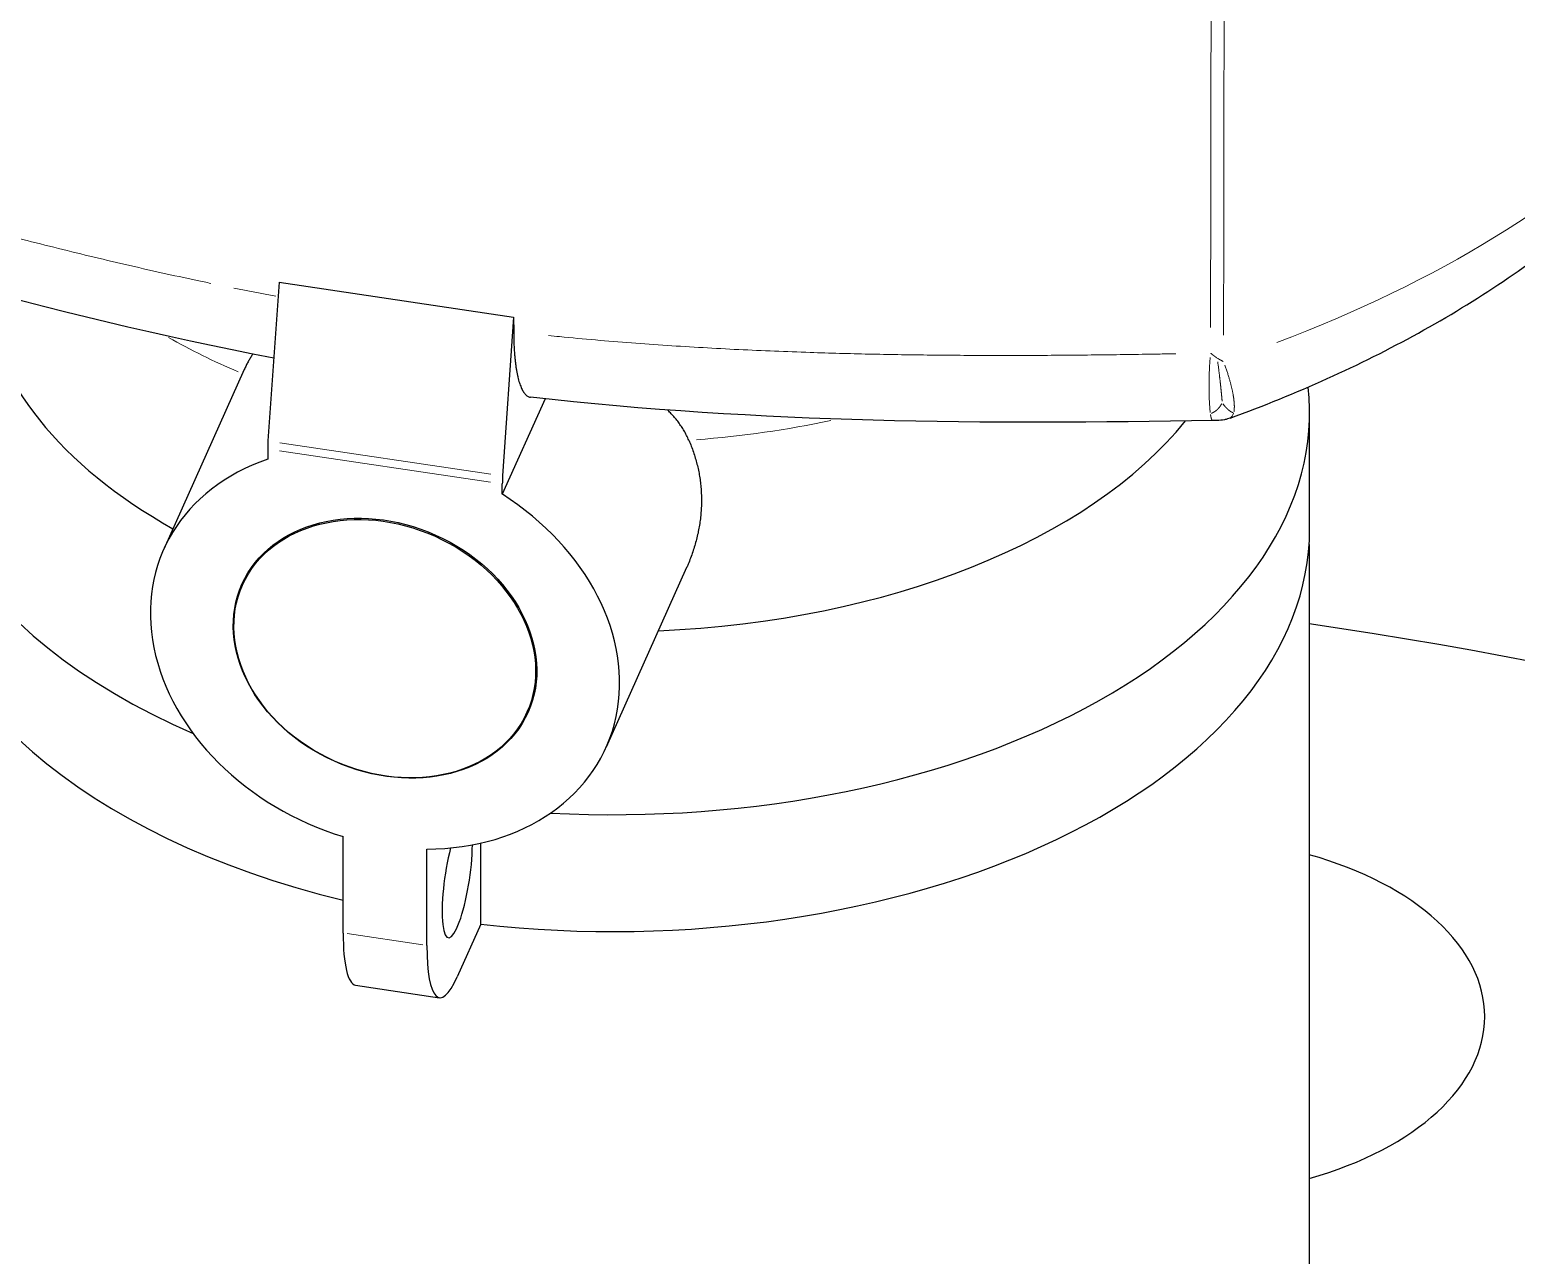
# Model space of a CAD drawing. Header units: millimetres. Extents: x 0 to 89100, y 0 to 63000.
# Drawn here: x 77914.38 to 77946.59, y 52859.44 to 52885.99 of the extents above; entities that cross this region are included whole.
import ezdxf

# ---------------------------------------------------------------- set-up
doc = ezdxf.new("R2010")
doc.units = ezdxf.units.MM
doc.header["$LTSCALE"] = 150
doc.layers.add('Visible', color=7, linetype='Continuous', lineweight=25)
doc.layers.add('Visible Narrow', color=7, linetype='Continuous', lineweight=18)

msp = doc.modelspace()

# ---------------------------------------------------------------- linework, layer by layer
at = {"layer": 'Visible'}
for p, q in [((77919.784, 52880.518), (77919.545, 52877.078)), ((77919.784, 52880.518), (77924.867, 52879.76)), ((77924.867, 52879.76), (77924.628, 52876.319)), ((77924.867, 52879.76), (77924.868, 52879.441)), ((77919.031, 52878.626), (77917.289, 52874.735)), ((77925.548, 52877.99), (77924.622, 52875.922)), ((77942.111, 52875.164), (77942.111, 52877.695)), ((77940.007, 52877.523), (77940.007, 52877.523)), ((77919.539, 52876.905), (77919.539, 52876.681)), ((77924.622, 52875.922), (77924.622, 52876.147)), ((77942.1, 52874.833), (77942.1, 52854.352)), ((77928.615, 52874.336), (77926.872, 52870.444)), ((77921.173, 52866.417), (77921.173, 52868.507)), ((77924.155, 52866.608), (77924.155, 52868.366)), ((77922.988, 52866.146), (77922.988, 52868.236)), ((77924.155, 52866.608), (77923.645, 52865.47)), ((77921.442, 52865.288), (77923.258, 52865.017))]:
    msp.add_line(p, q, dxfattribs=at)
for centre, major_axis, ratio, start_param, end_param in [((77927.017, 52880.849), (-13.687, 0), 0.57735, 0.065218, 0.800605), ((77927.017, 52877.695), (-15.094, 0), 0.57735, 6.02289, 7.207681), ((77927.017, 52877.695), (15.094, 0), 0.57735, 4.622713, 6.3465), ((77927.017, 52880.849), (-13.687, 0), 0.57735, 1.642808, 2.705586), ((77919.727, 52877.324), (-0.111, -0.742), 0.204352, 5.081396, 5.343196), ((77922.081, 52872.589), (-4.792, 2.145), 0.790511, 5.576175, 8.014634), ((77924.81, 52876.566), (-0.111, -0.742), 0.204352, 5.081396, 5.343196), ((77922.081, 52872.589), (4.792, -2.145), 0.790511, 5.23211, 7.67057), ((77927.017, 52875.164), (-15.094, 0), 0.57735, 0, 1.173196), ((77927.017, 52875.164), (15.094, 0), 0.57735, 4.521573, 6.283185), ((77927.021, 52838.467), (61.875, 0), 0.57735, 1.816979, 7.607799), ((77923.645, 52867.614), (-0.194, -1.298), 0.204352, 4.220535, 8.467336), ((77939.153, 52864.608), (6.75, 0), 0.57735, 5.164203, 7.402168), ((77921.83, 52867.885), (-0.387, -2.596), 0.204352, 5.343196, 6.283185), ((77923.645, 52867.614), (-0.387, -2.596), 0.204352, 5.343196, 6.913992)]:
    msp.add_ellipse(centre, major_axis=major_axis, ratio=ratio, start_param=start_param, end_param=end_param, dxfattribs=at)
for centre, major_axis in [((77922.081, 52872.589), (-3.099, 1.387)), ((77922.075, 52872.578), (-3.08, 1.379))]:
    msp.add_ellipse(centre, major_axis=major_axis, ratio=0.790511, dxfattribs=at)
for points, knots in [([(77940.387, 52877.573), (77941.83, 52878.099), (77943.198, 52878.714), (77945.741, 52880.118), (77946.915, 52880.907), (77949.022, 52882.659), (77949.956, 52883.622), (77951.521, 52885.719), (77952.152, 52886.855), (77953.024, 52889.259), (77953.262, 52890.526), (77953.276, 52891.799)], [5.528372, 5.528372, 5.528372, 5.528372, 5.728675, 5.728675, 5.929002, 5.929002, 6.129329, 6.129329, 6.329655, 6.329655, 6.529982, 6.529982, 6.529982, 6.529982]), ([(77924.868, 52879.441), (77924.868, 52879.404), (77924.868, 52879.368), (77924.869, 52879.332), (77924.87, 52879.296), (77924.871, 52879.261), (77924.872, 52879.227), (77924.873, 52879.192), (77924.874, 52879.158), (77924.876, 52879.125), (77924.877, 52879.092), (77924.879, 52879.06), (77924.881, 52879.028), (77924.883, 52878.996), (77924.886, 52878.965), (77924.888, 52878.934), (77924.891, 52878.903), (77924.894, 52878.874), (77924.897, 52878.844), (77924.9, 52878.815), (77924.903, 52878.786), (77924.906, 52878.759), (77924.91, 52878.731), (77924.914, 52878.704), (77924.918, 52878.677), (77924.922, 52878.651), (77924.926, 52878.625), (77924.93, 52878.6), (77924.934, 52878.575), (77924.939, 52878.551), (77924.944, 52878.528), (77924.949, 52878.505), (77924.954, 52878.482), (77924.959, 52878.46), (77924.964, 52878.439), (77924.969, 52878.418), (77924.975, 52878.397), (77924.98, 52878.377), (77924.986, 52878.358), (77924.992, 52878.339), (77924.998, 52878.321), (77925.004, 52878.303), (77925.01, 52878.286), (77925.023, 52878.252), (77925.036, 52878.221), (77925.05, 52878.193), (77925.057, 52878.18), (77925.064, 52878.166), (77925.072, 52878.154), (77925.079, 52878.142), (77925.087, 52878.131), (77925.094, 52878.12), (77925.102, 52878.109), (77925.11, 52878.1), (77925.118, 52878.091), (77925.126, 52878.082), (77925.134, 52878.074), (77925.142, 52878.067), (77925.151, 52878.06), (77925.159, 52878.053), (77925.168, 52878.048), (77925.176, 52878.043), (77925.185, 52878.038), (77925.194, 52878.035), (77925.203, 52878.031), (77925.212, 52878.028), (77925.221, 52878.026), (77925.225, 52878.026), (77925.229, 52878.025), (77925.233, 52878.024)], [0, 0, 0, 0, 0.181843, 0.181843, 0.181843, 0.36381, 0.36381, 0.36381, 0.545725, 0.545725, 0.545725, 0.727591, 0.727591, 0.727591, 0.909954, 0.909954, 0.909954, 1.092785, 1.092785, 1.092785, 1.275972, 1.275972, 1.275972, 1.459385, 1.459385, 1.459385, 1.642874, 1.642874, 1.642874, 1.82628, 1.82628, 1.82628, 2.009437, 2.009437, 2.009437, 2.19217, 2.19217, 2.19217, 2.374309, 2.374309, 2.374309, 2.556314, 2.556314, 2.556314, 2.921866, 2.921866, 2.921866, 3.105143, 3.105143, 3.105143, 3.288566, 3.288566, 3.288566, 3.471991, 3.471991, 3.471991, 3.65528, 3.65528, 3.65528, 3.838299, 3.838299, 3.838299, 4.020924, 4.020924, 4.020924, 4.203041, 4.203041, 4.203041, 4.285114, 4.285114, 4.285114, 4.285114]), ([(77919.221, 52878.961), (77919.215, 52878.953), (77919.208, 52878.944), (77919.202, 52878.935), (77919.187, 52878.913), (77919.172, 52878.891), (77919.158, 52878.867), (77919.143, 52878.843), (77919.129, 52878.819), (77919.114, 52878.793), (77919.1, 52878.767), (77919.086, 52878.741), (77919.072, 52878.713), (77919.059, 52878.686), (77919.045, 52878.657), (77919.032, 52878.627), (77919.031, 52878.627), (77919.031, 52878.626), (77919.031, 52878.626)], [5.125825, 5.125825, 5.125825, 5.125825, 5.2035507, 5.2035507, 5.2035507, 5.3956367, 5.3956367, 5.3956367, 5.5879101, 5.5879101, 5.5879101, 5.7801472, 5.7801472, 5.7801472, 5.9722048, 5.9722048, 5.9722048, 5.9756688, 5.9756688, 5.9756688, 5.9756688]), ([(77928.663, 52877.092), (77928.647, 52877.128), (77928.631, 52877.163), (77928.613, 52877.197), (77928.596, 52877.231), (77928.578, 52877.265), (77928.559, 52877.297), (77928.54, 52877.33), (77928.521, 52877.361), (77928.5, 52877.392), (77928.48, 52877.423), (77928.459, 52877.453), (77928.437, 52877.482), (77928.415, 52877.511), (77928.393, 52877.54), (77928.37, 52877.567), (77928.347, 52877.595), (77928.324, 52877.621), (77928.3, 52877.647), (77928.275, 52877.673), (77928.251, 52877.698), (77928.226, 52877.722), (77928.216, 52877.731), (77928.207, 52877.74), (77928.197, 52877.749)], [0, 0, 0, 0, 0.192051, 0.192051, 0.192051, 0.384097, 0.384097, 0.384097, 0.576228, 0.576228, 0.576228, 0.768555, 0.768555, 0.768555, 0.960896, 0.960896, 0.960896, 1.153009, 1.153009, 1.153009, 1.345132, 1.345132, 1.345132, 1.417317, 1.417317, 1.417317, 1.417317]), ([(77940.387, 52877.573), (77940.369, 52877.566), (77940.352, 52877.56), (77940.312, 52877.548), (77940.289, 52877.542), (77940.212, 52877.527), (77940.156, 52877.524), (77940.071, 52877.523), (77940.04, 52877.523), (77940.007, 52877.523)], [0, 0, 0, 0, 0.00746636, 0.00746636, 0.01716342, 0.01716342, 0.04024822, 0.04024822, 0.0543871, 0.0543871, 0.0543871, 0.0543871]), ([(77928.663, 52877.092), (77928.681, 52877.05), (77928.699, 52877.008), (77928.715, 52876.965), (77928.732, 52876.923), (77928.747, 52876.88), (77928.762, 52876.837), (77928.777, 52876.794), (77928.79, 52876.751), (77928.803, 52876.708), (77928.816, 52876.665), (77928.828, 52876.621), (77928.839, 52876.577), (77928.85, 52876.533), (77928.86, 52876.489), (77928.869, 52876.445), (77928.879, 52876.401), (77928.887, 52876.356), (77928.894, 52876.312), (77928.902, 52876.267), (77928.908, 52876.222), (77928.913, 52876.177), (77928.919, 52876.132), (77928.923, 52876.087), (77928.927, 52876.042), (77928.93, 52875.997), (77928.933, 52875.951), (77928.934, 52875.906), (77928.936, 52875.861), (77928.937, 52875.815), (77928.936, 52875.769), (77928.936, 52875.724), (77928.935, 52875.678), (77928.933, 52875.632), (77928.93, 52875.587), (77928.927, 52875.541), (77928.923, 52875.495), (77928.919, 52875.449), (77928.914, 52875.403), (77928.908, 52875.358), (77928.902, 52875.312), (77928.895, 52875.266), (77928.887, 52875.22), (77928.879, 52875.174), (77928.87, 52875.129), (77928.861, 52875.083), (77928.851, 52875.037), (77928.84, 52874.992), (77928.829, 52874.946), (77928.817, 52874.901), (77928.804, 52874.855), (77928.791, 52874.81), (77928.778, 52874.765), (77928.763, 52874.72), (77928.748, 52874.675), (77928.733, 52874.63), (77928.717, 52874.585), (77928.699, 52874.54), (77928.682, 52874.496), (77928.665, 52874.451), (77928.646, 52874.407), (77928.636, 52874.383), (77928.625, 52874.36), (77928.615, 52874.336)], [0, 0, 0, 0, 0.22414, 0.22414, 0.22414, 0.447919, 0.447919, 0.447919, 0.671258, 0.671258, 0.671258, 0.894602, 0.894602, 0.894602, 1.11812, 1.11812, 1.11812, 1.341678, 1.341678, 1.341678, 1.565146, 1.565146, 1.565146, 1.788406, 1.788406, 1.788406, 2.011726, 2.011726, 2.011726, 2.235179, 2.235179, 2.235179, 2.458632, 2.458632, 2.458632, 2.681949, 2.681949, 2.681949, 2.905201, 2.905201, 2.905201, 3.128628, 3.128628, 3.128628, 3.352113, 3.352113, 3.352113, 3.575523, 3.575523, 3.575523, 3.798762, 3.798762, 3.798762, 4.022196, 4.022196, 4.022196, 4.245868, 4.245868, 4.245868, 4.469661, 4.469661, 4.469661, 4.588745, 4.588745, 4.588745, 4.588745])]:
    msp.add_open_spline(points, degree=3, knots=knots, dxfattribs=at)
for points in [[(77919.67, 52878.873), (77914.85, 52879.8), (77910.067, 52881.199), (77905.339, 52882.703)], [(77940.007, 52877.523), (77935.139, 52877.428), (77930.2, 52877.464), (77925.233, 52878.024)]]:
    msp.add_open_spline(points, degree=3, dxfattribs=at)
at = {"layer": 'Visible Narrow'}
for p, q in [((77919.8, 52877.04), (77924.374, 52876.357)), ((77919.793, 52876.867), (77924.368, 52876.184)), ((77921.264, 52866.404), (77922.897, 52866.16))]:
    msp.add_line(p, q, dxfattribs=at)
for centre, major_axis, ratio, start_param, end_param in [((77927.017, 52891.893), (26.259, 0), 0.57735, 5.292201, 6.225182), ((77922.331, 52929.395), (55.947, -24.735), 0.785442, 4.987077, 5.002381), ((77927.017, 52884.937), (13.687, 0), 0.57735, 3.93254, 4.077713), ((77927.017, 52884.937), (13.687, 0), 0.57735, 4.845101, 5.06457)]:
    msp.add_ellipse(centre, major_axis=major_axis, ratio=ratio, start_param=start_param, end_param=end_param, dxfattribs=at)
for points, knots in [([(77940.247, 52879.372), (77940.25, 52881.519), (77940.254, 52883.667), (77940.259, 52887.119), (77940.261, 52888.424), (77940.263, 52889.728)], [107.593406, 107.593406, 107.593406, 107.593406, 118.185983, 118.185983, 124.618804, 124.618804, 124.618804, 124.618804]), ([(77939.965, 52879.538), (77939.968, 52881.623), (77939.971, 52883.708), (77939.977, 52887.037), (77939.979, 52888.281), (77939.981, 52889.526)], [107.904507, 107.904507, 107.904507, 107.904507, 118.185983, 118.185983, 124.323243, 124.323243, 124.323243, 124.323243]), ([(77910.212, 52882.549), (77910.415, 52882.49), (77910.618, 52882.431), (77911.033, 52882.312), (77911.244, 52882.252), (77911.667, 52882.133), (77911.878, 52882.074), (77912.513, 52881.898), (77912.937, 52881.783), (77913.876, 52881.534), (77914.391, 52881.401), (77915.166, 52881.208), (77915.424, 52881.144), (77915.941, 52881.02), (77916.199, 52880.959), (77916.717, 52880.839), (77916.976, 52880.78), (77917.493, 52880.665), (77917.753, 52880.609), (77918.11, 52880.533), (77918.209, 52880.512), (77918.307, 52880.492)], [125.936663, 125.936663, 125.936663, 125.936663, 126.79939, 126.79939, 127.69557, 127.69557, 128.592549, 128.592549, 130.389037, 130.389037, 132.576945, 132.576945, 133.672915, 133.672915, 134.770233, 134.770233, 135.86876, 135.86876, 136.968526, 136.968526, 137.386655, 137.386655, 137.386655, 137.386655]), ([(77925.623, 52879.361), (77925.703, 52879.353), (77925.783, 52879.345), (77926.122, 52879.312), (77926.382, 52879.288), (77926.9, 52879.243), (77927.159, 52879.222), (77927.677, 52879.183), (77927.935, 52879.164), (77928.453, 52879.13), (77928.711, 52879.114), (77929.228, 52879.084), (77929.486, 52879.07), (77930.26, 52879.033), (77930.775, 52879.012), (77931.713, 52878.981), (77932.137, 52878.969), (77932.771, 52878.955), (77932.982, 52878.951), (77933.405, 52878.944), (77933.616, 52878.942), (77934.038, 52878.937), (77934.249, 52878.935), (77934.67, 52878.932), (77934.881, 52878.931), (77935.302, 52878.929), (77935.513, 52878.929), (77935.934, 52878.93), (77936.144, 52878.931), (77936.565, 52878.933), (77936.775, 52878.934), (77937.195, 52878.938), (77937.405, 52878.94), (77937.825, 52878.945), (77938.035, 52878.948), (77938.455, 52878.954), (77938.665, 52878.958), (77938.986, 52878.963), (77939.098, 52878.965), (77939.21, 52878.968)], [87.283514, 87.283514, 87.283514, 87.283514, 87.623907, 87.623907, 88.724797, 88.724797, 89.824567, 89.824567, 90.9231, 90.9231, 92.020426, 92.020426, 93.116404, 93.116404, 95.304336, 95.304336, 97.100853, 97.100853, 97.997849, 97.997849, 98.894047, 98.894047, 99.789507, 99.789507, 100.684246, 100.684246, 101.578304, 101.578304, 102.471718, 102.471718, 103.364645, 103.364645, 104.257003, 104.257003, 105.148832, 105.148832, 106.040163, 106.040163, 106.515047, 106.515047, 106.515047, 106.515047])]:
    msp.add_open_spline(points, degree=3, knots=knots, dxfattribs=at)
for points, degree in [([(77940.102, 52878.878), (77940.08, 52878.893), (77940.058, 52878.908), (77940.036, 52878.924), (77940.014, 52878.941), (77939.992, 52878.959), (77939.971, 52878.977)], 6), ([(77939.957, 52878.887), (77939.916, 52878.319), (77939.929, 52877.911), (77939.957, 52877.696)], 3), ([(77940.24, 52878.799), (77940.221, 52878.809), (77940.201, 52878.819), (77940.18, 52878.831), (77940.159, 52878.843), (77940.138, 52878.855), (77940.116, 52878.869)], 6), ([(77940.215, 52877.939), (77940.206, 52878.051), (77940.194, 52878.177), (77940.181, 52878.299), (77940.168, 52878.421), (77940.15, 52878.57), (77940.12, 52878.795)], 6), ([(77940.472, 52877.715), (77940.488, 52877.807), (77940.485, 52877.933), (77940.462, 52878.09), (77940.42, 52878.276), (77940.357, 52878.487), (77940.275, 52878.718)], 6), ([(77940.207, 52877.884), (77940.176, 52877.831), (77940.142, 52877.785), (77940.109, 52877.749), (77940.077, 52877.724), (77940.038, 52877.702), (77939.982, 52877.673)], 6), ([(77940.23, 52877.884), (77940.269, 52877.833), (77940.308, 52877.789), (77940.343, 52877.754), (77940.375, 52877.727), (77940.407, 52877.707), (77940.451, 52877.691)], 6), ([(77939.964, 52877.649), (77939.97, 52877.609), (77939.977, 52877.577), (77939.984, 52877.552), (77939.991, 52877.535), (77939.998, 52877.525), (77940.005, 52877.523)], 6), ([(77940.39, 52877.579), (77940.423, 52877.594), (77940.448, 52877.626), (77940.464, 52877.677)], 3)]:
    msp.add_open_spline(points, degree=degree, dxfattribs=at)

doc.saveas('drawing.dxf')
